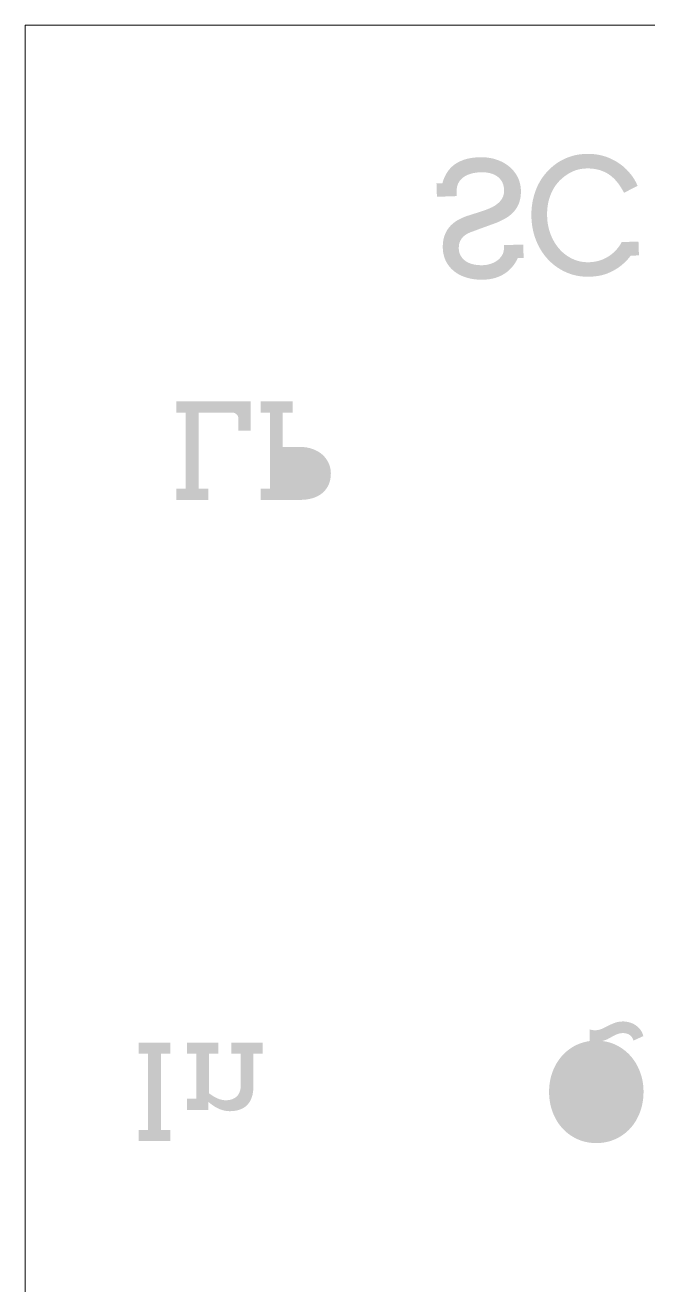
# Model space of a CAD drawing. Header units: inches. Extents: x 0 to 41, y 0 to 128.
# Drawn here: x 0 to 16.51, y 95.11 to 128.5 of the extents above; entities that cross this region are included whole.
import ezdxf

# ---------------------------------------------------------------- set-up
doc = ezdxf.new("R2010")
doc.units = ezdxf.units.IN
doc.header["$MEASUREMENT"] = 0
doc.layers.add('Paper', color=7, linetype='Continuous')

msp = doc.modelspace()

# ---------------------------------------------------------------- hatches: boundary and pattern name
at = {"layer": 'Paper', "linetype": 'ByBlock', "lineweight": 0}
h = msp.add_hatch(color=0, dxfattribs=at)
h.dxf.hatch_style = 2
edge = h.paths.add_edge_path()
edge.add_spline(control_points=[(12.696, 122.669), (12.7, 122.548), (12.681, 122.457), (12.639, 122.394)], knot_values=[0.095074, 0.095074, 0.095074, 0.095074, 0.190149, 0.190149, 0.190149, 0.190149], degree=3, periodic=0)
edge.add_spline(control_points=[(12.639, 122.394), (12.597, 122.332), (12.55, 122.284), (12.498, 122.25)], knot_values=[0.067689, 0.067689, 0.067689, 0.067689, 0.135378, 0.135378, 0.135378, 0.135378], degree=3, periodic=0)
edge.add_spline(control_points=[(12.498, 122.25), (12.446, 122.216), (12.389, 122.189), (12.326, 122.17)], knot_values=[0.063498, 0.063498, 0.063498, 0.063498, 0.126997, 0.126997, 0.126997, 0.126997], degree=3, periodic=0)
edge.add_spline(control_points=[(12.326, 122.17), (12.263, 122.15), (12.2, 122.14), (12.137, 122.138)], knot_values=[0.064161, 0.064161, 0.064161, 0.064161, 0.128323, 0.128323, 0.128323, 0.128323], degree=3, periodic=0)
edge.add_spline(control_points=[(12.137, 122.138), (12.032, 122.134), (11.94, 122.143), (11.861, 122.164)], knot_values=[0.092768, 0.092768, 0.092768, 0.092768, 0.185536, 0.185536, 0.185536, 0.185536], degree=3, periodic=0)
edge.add_spline(control_points=[(11.861, 122.164), (11.781, 122.186), (11.715, 122.216), (11.662, 122.256)], knot_values=[0.073307, 0.073307, 0.073307, 0.073307, 0.146614, 0.146614, 0.146614, 0.146614], degree=3, periodic=0)
edge.add_spline(control_points=[(11.662, 122.256), (11.609, 122.296), (11.569, 122.342), (11.541, 122.397)], knot_values=[0.062524, 0.062524, 0.062524, 0.062524, 0.125048, 0.125048, 0.125048, 0.125048], degree=3, periodic=0)
edge.add_spline(control_points=[(11.541, 122.397), (11.513, 122.451), (11.497, 122.508), (11.495, 122.569)], knot_values=[0.059838, 0.059838, 0.059838, 0.059838, 0.119677, 0.119677, 0.119677, 0.119677], degree=3, periodic=0)
edge.add_spline(control_points=[(11.495, 122.569), (11.492, 122.66), (11.506, 122.734), (11.537, 122.79)], knot_values=[0.076005, 0.076005, 0.076005, 0.076005, 0.15201, 0.15201, 0.15201, 0.15201], degree=3, periodic=0)
edge.add_spline(control_points=[(11.537, 122.79), (11.567, 122.847), (11.606, 122.893), (11.655, 122.929)], knot_values=[0.061236, 0.061236, 0.061236, 0.061236, 0.122471, 0.122471, 0.122471, 0.122471], degree=3, periodic=0)
edge.add_spline(control_points=[(11.655, 122.929), (11.703, 122.964), (11.757, 122.993), (11.816, 123.014)], knot_values=[0.061072, 0.061072, 0.061072, 0.061072, 0.122144, 0.122144, 0.122144, 0.122144], degree=3, periodic=0)
edge.add_spline(control_points=[(11.816, 123.014), (11.876, 123.035), (11.933, 123.057), (11.987, 123.078)], knot_values=[0.060683, 0.060683, 0.060683, 0.060683, 0.121366, 0.121366, 0.121366, 0.121366], degree=3, periodic=0)
edge.add_spline(control_points=[(11.987, 123.078), (12.125, 123.128), (12.262, 123.178), (12.4, 123.228)], knot_values=[0.146423, 0.146423, 0.146423, 0.146423, 0.292845, 0.292845, 0.292845, 0.292845], degree=3, periodic=0)
edge.add_spline(control_points=[(12.4, 123.228), (12.524, 123.272), (12.633, 123.321), (12.727, 123.376)], knot_values=[0.119734, 0.119734, 0.119734, 0.119734, 0.239468, 0.239468, 0.239468, 0.239468], degree=3, periodic=0)
edge.add_spline(control_points=[(12.727, 123.376), (12.821, 123.43), (12.899, 123.493), (12.961, 123.565)], knot_values=[0.100855, 0.100855, 0.100855, 0.100855, 0.20171, 0.20171, 0.20171, 0.20171], degree=3, periodic=0)
edge.add_spline(control_points=[(12.961, 123.565), (13.024, 123.636), (13.07, 123.718), (13.101, 123.81)], knot_values=[0.094805, 0.094805, 0.094805, 0.094805, 0.189609, 0.189609, 0.189609, 0.189609], degree=3, periodic=0)
edge.add_spline(control_points=[(13.101, 123.81), (13.131, 123.902), (13.145, 124.008), (13.141, 124.128)], knot_values=[0.107325, 0.107325, 0.107325, 0.107325, 0.21465, 0.21465, 0.21465, 0.21465], degree=3, periodic=0)
edge.add_spline(control_points=[(13.141, 124.128), (13.136, 124.258), (13.106, 124.376), (13.049, 124.485)], knot_values=[0.123844, 0.123844, 0.123844, 0.123844, 0.247689, 0.247689, 0.247689, 0.247689], degree=3, periodic=0)
edge.add_spline(control_points=[(13.049, 124.485), (12.992, 124.593), (12.915, 124.686), (12.817, 124.764)], knot_values=[0.121961, 0.121961, 0.121961, 0.121961, 0.243923, 0.243923, 0.243923, 0.243923], degree=3, periodic=0)
edge.add_spline(control_points=[(12.817, 124.764), (12.719, 124.843), (12.604, 124.902), (12.471, 124.944)], knot_values=[0.130786, 0.130786, 0.130786, 0.130786, 0.261572, 0.261572, 0.261572, 0.261572], degree=3, periodic=0)
edge.add_spline(control_points=[(12.471, 124.944), (12.338, 124.986), (12.193, 125.004), (12.036, 124.999)], knot_values=[0.146883, 0.146883, 0.146883, 0.146883, 0.293767, 0.293767, 0.293767, 0.293767], degree=3, periodic=0)
edge.add_spline(control_points=[(12.036, 124.999), (11.875, 124.993), (11.738, 124.97), (11.624, 124.93)], knot_values=[0.139551, 0.139551, 0.139551, 0.139551, 0.279102, 0.279102, 0.279102, 0.279102], degree=3, periodic=0)
edge.add_spline(control_points=[(11.624, 124.93), (11.511, 124.89), (11.417, 124.837), (11.341, 124.774)], knot_values=[0.108429, 0.108429, 0.108429, 0.108429, 0.216859, 0.216859, 0.216859, 0.216859], degree=3, periodic=0)
edge.add_spline(control_points=[(11.341, 124.774), (11.266, 124.71), (11.206, 124.638), (11.161, 124.557)], knot_values=[0.094228, 0.094228, 0.094228, 0.094228, 0.188456, 0.188456, 0.188456, 0.188456], degree=3, periodic=0)
edge.add_spline(control_points=[(11.161, 124.557), (11.117, 124.477), (11.083, 124.396), (11.06, 124.312)], knot_values=[0.088699, 0.088699, 0.088699, 0.088699, 0.177398, 0.177398, 0.177398, 0.177398], degree=3, periodic=0)
edge.add_spline(control_points=[(11.06, 124.312), (11.008, 124.31), (10.955, 124.309), (10.903, 124.307)], knot_values=[0.052365, 0.052365, 0.052365, 0.052365, 0.104731, 0.104731, 0.104731, 0.104731], degree=3, periodic=0)
edge.add_spline(control_points=[(10.903, 124.307), (10.907, 124.188), (10.911, 124.07), (10.915, 123.951)], knot_values=[0.118511, 0.118511, 0.118511, 0.118511, 0.237023, 0.237023, 0.237023, 0.237023], degree=3, periodic=0)
edge.add_spline(control_points=[(10.915, 123.951), (11.089, 123.957), (11.262, 123.963), (11.436, 123.969)], knot_values=[0.173633, 0.173633, 0.173633, 0.173633, 0.347266, 0.347266, 0.347266, 0.347266], degree=3, periodic=0)
edge.add_spline(control_points=[(11.436, 123.969), (11.431, 124.122), (11.443, 124.231), (11.473, 124.295)], knot_values=[0.11023, 0.11023, 0.11023, 0.11023, 0.22046, 0.22046, 0.22046, 0.22046], degree=3, periodic=0)
edge.add_spline(control_points=[(11.473, 124.295), (11.503, 124.359), (11.547, 124.414), (11.603, 124.458)], knot_values=[0.07005, 0.07005, 0.07005, 0.07005, 0.140099, 0.140099, 0.140099, 0.140099], degree=3, periodic=0)
edge.add_spline(control_points=[(11.603, 124.458), (11.66, 124.502), (11.727, 124.536), (11.807, 124.56)], knot_values=[0.076272, 0.076272, 0.076272, 0.076272, 0.152544, 0.152544, 0.152544, 0.152544], degree=3, periodic=0)
edge.add_spline(control_points=[(11.807, 124.56), (11.886, 124.584), (11.974, 124.597), (12.07, 124.601)], knot_values=[0.089091, 0.089091, 0.089091, 0.089091, 0.178182, 0.178182, 0.178182, 0.178182], degree=3, periodic=0)
edge.add_spline(control_points=[(12.07, 124.601), (12.164, 124.604), (12.248, 124.596), (12.324, 124.576)], knot_values=[0.085411, 0.085411, 0.085411, 0.085411, 0.170821, 0.170821, 0.170821, 0.170821], degree=3, periodic=0)
edge.add_spline(control_points=[(12.324, 124.576), (12.4, 124.557), (12.465, 124.527), (12.52, 124.487)], knot_values=[0.072088, 0.072088, 0.072088, 0.072088, 0.144177, 0.144177, 0.144177, 0.144177], degree=3, periodic=0)
edge.add_spline(control_points=[(12.52, 124.487), (12.574, 124.446), (12.616, 124.397), (12.647, 124.338)], knot_values=[0.065802, 0.065802, 0.065802, 0.065802, 0.131604, 0.131604, 0.131604, 0.131604], degree=3, periodic=0)
edge.add_spline(control_points=[(12.647, 124.338), (12.677, 124.279), (12.693, 124.212), (12.696, 124.136)], knot_values=[0.069893, 0.069893, 0.069893, 0.069893, 0.139787, 0.139787, 0.139787, 0.139787], degree=3, periodic=0)
edge.add_spline(control_points=[(12.696, 124.136), (12.699, 124.052), (12.683, 123.98), (12.65, 123.92)], knot_values=[0.07436, 0.07436, 0.07436, 0.07436, 0.14872, 0.14872, 0.14872, 0.14872], degree=3, periodic=0)
edge.add_spline(control_points=[(12.65, 123.92), (12.617, 123.86), (12.574, 123.809), (12.52, 123.766)], knot_values=[0.067749, 0.067749, 0.067749, 0.067749, 0.135499, 0.135499, 0.135499, 0.135499], degree=3, periodic=0)
edge.add_spline(control_points=[(12.52, 123.766), (12.466, 123.723), (12.407, 123.687), (12.343, 123.658)], knot_values=[0.0693, 0.0693, 0.0693, 0.0693, 0.138599, 0.138599, 0.138599, 0.138599], degree=3, periodic=0)
edge.add_spline(control_points=[(12.343, 123.658), (12.278, 123.63), (12.216, 123.605), (12.156, 123.584)], knot_values=[0.067035, 0.067035, 0.067035, 0.067035, 0.13407, 0.13407, 0.13407, 0.13407], degree=3, periodic=0)
edge.add_spline(control_points=[(12.156, 123.584), (12.007, 123.536), (11.857, 123.488), (11.708, 123.441)], knot_values=[0.156826, 0.156826, 0.156826, 0.156826, 0.313651, 0.313651, 0.313651, 0.313651], degree=3, periodic=0)
edge.add_spline(control_points=[(11.708, 123.441), (11.61, 123.407), (11.521, 123.365), (11.44, 123.316)], knot_values=[0.098684, 0.098684, 0.098684, 0.098684, 0.197367, 0.197367, 0.197367, 0.197367], degree=3, periodic=0)
edge.add_spline(control_points=[(11.44, 123.316), (11.36, 123.266), (11.292, 123.207), (11.235, 123.137)], knot_values=[0.091043, 0.091043, 0.091043, 0.091043, 0.182086, 0.182086, 0.182086, 0.182086], degree=3, periodic=0)
edge.add_spline(control_points=[(11.235, 123.137), (11.179, 123.068), (11.137, 122.987), (11.108, 122.896)], knot_values=[0.091436, 0.091436, 0.091436, 0.091436, 0.182872, 0.182872, 0.182872, 0.182872], degree=3, periodic=0)
edge.add_spline(control_points=[(11.108, 122.896), (11.079, 122.805), (11.067, 122.7), (11.071, 122.581)], knot_values=[0.106083, 0.106083, 0.106083, 0.106083, 0.212167, 0.212167, 0.212167, 0.212167], degree=3, periodic=0)
edge.add_spline(control_points=[(11.071, 122.581), (11.075, 122.462), (11.102, 122.35), (11.153, 122.247)], knot_values=[0.115592, 0.115592, 0.115592, 0.115592, 0.231185, 0.231185, 0.231185, 0.231185], degree=3, periodic=0)
edge.add_spline(control_points=[(11.153, 122.247), (11.203, 122.144), (11.275, 122.055), (11.369, 121.979)], knot_values=[0.115591, 0.115591, 0.115591, 0.115591, 0.231182, 0.231182, 0.231182, 0.231182], degree=3, periodic=0)
edge.add_spline(control_points=[(11.369, 121.979), (11.462, 121.904), (11.575, 121.846), (11.708, 121.806)], knot_values=[0.128014, 0.128014, 0.128014, 0.128014, 0.256027, 0.256027, 0.256027, 0.256027], degree=3, periodic=0)
edge.add_spline(control_points=[(11.708, 121.806), (11.841, 121.765), (11.993, 121.748), (12.162, 121.754)], knot_values=[0.152889, 0.152889, 0.152889, 0.152889, 0.305779, 0.305779, 0.305779, 0.305779], degree=3, periodic=0)
edge.add_spline(control_points=[(12.162, 121.754), (12.274, 121.757), (12.376, 121.774), (12.47, 121.803)], knot_values=[0.104155, 0.104155, 0.104155, 0.104155, 0.208309, 0.208309, 0.208309, 0.208309], degree=3, periodic=0)
edge.add_spline(control_points=[(12.47, 121.803), (12.563, 121.833), (12.647, 121.872), (12.722, 121.923)], knot_values=[0.09337, 0.09337, 0.09337, 0.09337, 0.18674, 0.18674, 0.18674, 0.18674], degree=3, periodic=0)
edge.add_spline(control_points=[(12.722, 121.923), (12.797, 121.973), (12.862, 122.032), (12.919, 122.101)], knot_values=[0.088812, 0.088812, 0.088812, 0.088812, 0.177624, 0.177624, 0.177624, 0.177624], degree=3, periodic=0)
edge.add_spline(control_points=[(12.919, 122.101), (12.975, 122.17), (13.022, 122.245), (13.059, 122.326)], knot_values=[0.088627, 0.088627, 0.088627, 0.088627, 0.177254, 0.177254, 0.177254, 0.177254], degree=3, periodic=0)
edge.add_spline(control_points=[(13.059, 122.326), (13.111, 122.328), (13.162, 122.329), (13.214, 122.331)], knot_values=[0.051676, 0.051676, 0.051676, 0.051676, 0.103353, 0.103353, 0.103353, 0.103353], degree=3, periodic=0)
edge.add_spline(control_points=[(13.214, 122.331), (13.21, 122.45), (13.206, 122.568), (13.202, 122.686)], knot_values=[0.118511, 0.118511, 0.118511, 0.118511, 0.237023, 0.237023, 0.237023, 0.237023], degree=3, periodic=0)
h = msp.add_hatch(color=0, dxfattribs=at)
h.dxf.hatch_style = 2
edge = h.paths.add_edge_path()
edge.add_spline(control_points=[(15.814, 122.75), (15.727, 122.59), (15.609, 122.462), (15.46, 122.368)], knot_values=[0.175621, 0.175621, 0.175621, 0.175621, 0.351242, 0.351242, 0.351242, 0.351242], degree=3, periodic=0)
edge.add_spline(control_points=[(15.46, 122.368), (15.311, 122.273), (15.142, 122.223), (14.955, 122.216)], knot_values=[0.177793, 0.177793, 0.177793, 0.177793, 0.355586, 0.355586, 0.355586, 0.355586], degree=3, periodic=0)
edge.add_spline(control_points=[(14.955, 122.216), (14.795, 122.211), (14.648, 122.24), (14.514, 122.303)], knot_values=[0.151353, 0.151353, 0.151353, 0.151353, 0.302705, 0.302705, 0.302705, 0.302705], degree=3, periodic=0)
edge.add_spline(control_points=[(14.514, 122.303), (14.379, 122.366), (14.263, 122.452), (14.165, 122.563)], knot_values=[0.146125, 0.146125, 0.146125, 0.146125, 0.292251, 0.292251, 0.292251, 0.292251], degree=3, periodic=0)
edge.add_spline(control_points=[(14.165, 122.563), (14.067, 122.673), (13.989, 122.802), (13.931, 122.95)], knot_values=[0.151486, 0.151486, 0.151486, 0.151486, 0.302972, 0.302972, 0.302972, 0.302972], degree=3, periodic=0)
edge.add_spline(control_points=[(13.931, 122.95), (13.874, 123.098), (13.842, 123.254), (13.837, 123.419)], knot_values=[0.160369, 0.160369, 0.160369, 0.160369, 0.320737, 0.320737, 0.320737, 0.320737], degree=3, periodic=0)
edge.add_spline(control_points=[(13.837, 123.419), (13.83, 123.615), (13.853, 123.789), (13.906, 123.942)], knot_values=[0.176674, 0.176674, 0.176674, 0.176674, 0.353348, 0.353348, 0.353348, 0.353348], degree=3, periodic=0)
edge.add_spline(control_points=[(13.906, 123.942), (13.959, 124.095), (14.03, 124.223), (14.12, 124.326)], knot_values=[0.147253, 0.147253, 0.147253, 0.147253, 0.294506, 0.294506, 0.294506, 0.294506], degree=3, periodic=0)
edge.add_spline(control_points=[(14.12, 124.326), (14.209, 124.429), (14.317, 124.516), (14.443, 124.587)], knot_values=[0.139171, 0.139171, 0.139171, 0.139171, 0.278342, 0.278342, 0.278342, 0.278342], degree=3, periodic=0)
edge.add_spline(control_points=[(14.443, 124.587), (14.569, 124.658), (14.711, 124.696), (14.871, 124.702)], knot_values=[0.149293, 0.149293, 0.149293, 0.149293, 0.298586, 0.298586, 0.298586, 0.298586], degree=3, periodic=0)
edge.add_spline(control_points=[(14.871, 124.702), (15.089, 124.709), (15.28, 124.663), (15.445, 124.563)], knot_values=[0.199531, 0.199531, 0.199531, 0.199531, 0.399061, 0.399061, 0.399061, 0.399061], degree=3, periodic=0)
edge.add_spline(control_points=[(15.445, 124.563), (15.609, 124.463), (15.753, 124.294), (15.875, 124.057)], knot_values=[0.224181, 0.224181, 0.224181, 0.224181, 0.448363, 0.448363, 0.448363, 0.448363], degree=3, periodic=0)
edge.add_spline(control_points=[(15.875, 124.057), (15.995, 124.118), (16.114, 124.18), (16.233, 124.241)], knot_values=[0.134076, 0.134076, 0.134076, 0.134076, 0.268152, 0.268152, 0.268152, 0.268152], degree=3, periodic=0)
edge.add_spline(control_points=[(16.233, 124.241), (16.176, 124.388), (16.082, 124.528), (15.952, 124.663)], knot_values=[0.170057, 0.170057, 0.170057, 0.170057, 0.340115, 0.340115, 0.340115, 0.340115], degree=3, periodic=0)
edge.add_spline(control_points=[(15.952, 124.663), (15.822, 124.797), (15.664, 124.903), (15.477, 124.982)], knot_values=[0.19207, 0.19207, 0.19207, 0.19207, 0.38414, 0.38414, 0.38414, 0.38414], degree=3, periodic=0)
edge.add_spline(control_points=[(15.477, 124.982), (15.29, 125.06), (15.085, 125.096), (14.862, 125.088)], knot_values=[0.209617, 0.209617, 0.209617, 0.209617, 0.419234, 0.419234, 0.419234, 0.419234], degree=3, periodic=0)
edge.add_spline(control_points=[(14.862, 125.088), (14.649, 125.081), (14.454, 125.034), (14.277, 124.947)], knot_values=[0.201989, 0.201989, 0.201989, 0.201989, 0.403979, 0.403979, 0.403979, 0.403979], degree=3, periodic=0)
edge.add_spline(control_points=[(14.277, 124.947), (14.101, 124.861), (13.946, 124.741), (13.811, 124.587)], knot_values=[0.197772, 0.197772, 0.197772, 0.197772, 0.395543, 0.395543, 0.395543, 0.395543], degree=3, periodic=0)
edge.add_spline(control_points=[(13.811, 124.587), (13.676, 124.434), (13.575, 124.254), (13.508, 124.047)], knot_values=[0.207657, 0.207657, 0.207657, 0.207657, 0.415314, 0.415314, 0.415314, 0.415314], degree=3, periodic=0)
edge.add_spline(control_points=[(13.508, 124.047), (13.442, 123.841), (13.412, 123.627), (13.42, 123.405)], knot_values=[0.217175, 0.217175, 0.217175, 0.217175, 0.434349, 0.434349, 0.434349, 0.434349], degree=3, periodic=0)
edge.add_spline(control_points=[(13.42, 123.405), (13.427, 123.182), (13.471, 122.973), (13.551, 122.777)], knot_values=[0.215184, 0.215184, 0.215184, 0.215184, 0.430368, 0.430368, 0.430368, 0.430368], degree=3, periodic=0)
edge.add_spline(control_points=[(13.551, 122.777), (13.632, 122.581), (13.741, 122.412), (13.879, 122.27)], knot_values=[0.202412, 0.202412, 0.202412, 0.202412, 0.404823, 0.404823, 0.404823, 0.404823], degree=3, periodic=0)
edge.add_spline(control_points=[(13.879, 122.27), (14.017, 122.128), (14.179, 122.017), (14.366, 121.939)], knot_values=[0.197604, 0.197604, 0.197604, 0.197604, 0.395208, 0.395208, 0.395208, 0.395208], degree=3, periodic=0)
edge.add_spline(control_points=[(14.366, 121.939), (14.552, 121.86), (14.753, 121.825), (14.968, 121.832)], knot_values=[0.205543, 0.205543, 0.205543, 0.205543, 0.411085, 0.411085, 0.411085, 0.411085], degree=3, periodic=0)
edge.add_spline(control_points=[(14.968, 121.832), (15.16, 121.839), (15.324, 121.871), (15.461, 121.93)], knot_values=[0.168556, 0.168556, 0.168556, 0.168556, 0.337112, 0.337112, 0.337112, 0.337112], degree=3, periodic=0)
edge.add_spline(control_points=[(15.461, 121.93), (15.598, 121.99), (15.714, 122.058), (15.809, 122.137)], knot_values=[0.135208, 0.135208, 0.135208, 0.135208, 0.270416, 0.270416, 0.270416, 0.270416], degree=3, periodic=0)
edge.add_spline(control_points=[(15.809, 122.137), (15.903, 122.215), (15.984, 122.299), (16.052, 122.39)], knot_values=[0.117221, 0.117221, 0.117221, 0.117221, 0.234442, 0.234442, 0.234442, 0.234442], degree=3, periodic=0)
edge.add_spline(control_points=[(16.052, 122.39), (16.125, 122.392), (16.198, 122.395), (16.271, 122.397)], knot_values=[0.073036, 0.073036, 0.073036, 0.073036, 0.146072, 0.146072, 0.146072, 0.146072], degree=3, periodic=0)
edge.add_spline(control_points=[(16.271, 122.397), (16.266, 122.52), (16.262, 122.642), (16.258, 122.765)], knot_values=[0.122645, 0.122645, 0.122645, 0.122645, 0.245291, 0.245291, 0.245291, 0.245291], degree=3, periodic=0)
h = msp.add_hatch(color=0, dxfattribs=at)
h.dxf.hatch_style = 2
edge = h.paths.add_edge_path()
edge.add_spline(control_points=[(4.01, 115.916), (4.293, 115.916), (4.575, 115.916), (4.858, 115.916)], knot_values=[0.282498, 0.282498, 0.282498, 0.282498, 0.564996, 0.564996, 0.564996, 0.564996], degree=3, periodic=0)
edge.add_spline(control_points=[(4.858, 115.916), (4.858, 116.016), (4.858, 116.115), (4.858, 116.214)], knot_values=[0.099334, 0.099334, 0.099334, 0.099334, 0.198667, 0.198667, 0.198667, 0.198667], degree=3, periodic=0)
edge.add_spline(control_points=[(4.858, 116.214), (4.77, 116.214), (4.683, 116.214), (4.596, 116.214)], knot_values=[0.087276, 0.087276, 0.087276, 0.087276, 0.174552, 0.174552, 0.174552, 0.174552], degree=3, periodic=0)
edge.add_spline(control_points=[(4.596, 116.214), (4.596, 116.887), (4.596, 117.559), (4.596, 118.231)], knot_values=[0.672368, 0.672368, 0.672368, 0.672368, 1.344736, 1.344736, 1.344736, 1.344736], degree=3, periodic=0)
edge.add_spline(control_points=[(4.596, 118.231), (4.896, 118.231), (5.196, 118.231), (5.497, 118.231)], knot_values=[0.300297, 0.300297, 0.300297, 0.300297, 0.600595, 0.600595, 0.600595, 0.600595], degree=3, periodic=0)
edge.add_spline(control_points=[(5.497, 118.231), (5.515, 118.231), (5.534, 118.227), (5.552, 118.219)], knot_values=[0.019026, 0.019026, 0.019026, 0.019026, 0.038052, 0.038052, 0.038052, 0.038052], degree=3, periodic=0)
edge.add_spline(control_points=[(5.552, 118.219), (5.57, 118.21), (5.587, 118.199), (5.602, 118.185)], knot_values=[0.020145, 0.020145, 0.020145, 0.020145, 0.040291, 0.040291, 0.040291, 0.040291], degree=3, periodic=0)
edge.add_spline(control_points=[(5.602, 118.185), (5.617, 118.171), (5.629, 118.155), (5.638, 118.138)], knot_values=[0.01997, 0.01997, 0.01997, 0.01997, 0.039939, 0.039939, 0.039939, 0.039939], degree=3, periodic=0)
edge.add_spline(control_points=[(5.638, 118.138), (5.647, 118.12), (5.652, 118.102), (5.652, 118.083)], knot_values=[0.018842, 0.018842, 0.018842, 0.018842, 0.037684, 0.037684, 0.037684, 0.037684], degree=3, periodic=0)
edge.add_spline(control_points=[(5.652, 118.083), (5.652, 117.974), (5.652, 117.864), (5.652, 117.754)], knot_values=[0.109669, 0.109669, 0.109669, 0.109669, 0.219338, 0.219338, 0.219338, 0.219338], degree=3, periodic=0)
edge.add_spline(control_points=[(5.652, 117.754), (5.761, 117.754), (5.87, 117.754), (5.979, 117.754)], knot_values=[0.109095, 0.109095, 0.109095, 0.109095, 0.218189, 0.218189, 0.218189, 0.218189], degree=3, periodic=0)
edge.add_spline(control_points=[(5.979, 117.754), (5.979, 118.012), (5.979, 118.27), (5.979, 118.528)], knot_values=[0.257808, 0.257808, 0.257808, 0.257808, 0.515616, 0.515616, 0.515616, 0.515616], degree=3, periodic=0)
edge.add_spline(control_points=[(5.979, 118.528), (5.323, 118.528), (4.667, 118.528), (4.01, 118.528)], knot_values=[0.656291, 0.656291, 0.656291, 0.656291, 1.312581, 1.312581, 1.312581, 1.312581], degree=3, periodic=0)
edge.add_spline(control_points=[(4.01, 118.528), (4.01, 118.429), (4.01, 118.33), (4.01, 118.231)], knot_values=[0.098759, 0.098759, 0.098759, 0.098759, 0.197519, 0.197519, 0.197519, 0.197519], degree=3, periodic=0)
edge.add_spline(control_points=[(4.01, 118.231), (4.093, 118.231), (4.176, 118.231), (4.258, 118.231)], knot_values=[0.082682, 0.082682, 0.082682, 0.082682, 0.165365, 0.165365, 0.165365, 0.165365], degree=3, periodic=0)
edge.add_spline(control_points=[(4.258, 118.231), (4.258, 117.559), (4.258, 116.887), (4.258, 116.214)], knot_values=[0.672368, 0.672368, 0.672368, 0.672368, 1.344736, 1.344736, 1.344736, 1.344736], degree=3, periodic=0)
edge.add_spline(control_points=[(4.258, 116.214), (4.176, 116.214), (4.093, 116.214), (4.01, 116.214)], knot_values=[0.082682, 0.082682, 0.082682, 0.082682, 0.165365, 0.165365, 0.165365, 0.165365], degree=3, periodic=0)
h = msp.add_hatch(color=0, dxfattribs=at)
h.dxf.hatch_style = 2
edge = h.paths.add_edge_path()
edge.add_spline(control_points=[(6.243, 115.916), (6.595, 115.916), (6.947, 115.916), (7.299, 115.916)], knot_values=[0.351974, 0.351974, 0.351974, 0.351974, 0.703948, 0.703948, 0.703948, 0.703948], degree=3, periodic=0)
edge.add_spline(control_points=[(7.299, 115.916), (7.416, 115.916), (7.523, 115.932), (7.622, 115.962)], knot_values=[0.109141, 0.109141, 0.109141, 0.109141, 0.218281, 0.218281, 0.218281, 0.218281], degree=3, periodic=0)
edge.add_spline(control_points=[(7.622, 115.962), (7.72, 115.992), (7.805, 116.037), (7.876, 116.096)], knot_values=[0.096673, 0.096673, 0.096673, 0.096673, 0.193346, 0.193346, 0.193346, 0.193346], degree=3, periodic=0)
edge.add_spline(control_points=[(7.876, 116.096), (7.948, 116.156), (8.004, 116.229), (8.044, 116.318)], knot_values=[0.093282, 0.093282, 0.093282, 0.093282, 0.186565, 0.186565, 0.186565, 0.186565], degree=3, periodic=0)
edge.add_spline(control_points=[(8.044, 116.318), (8.083, 116.406), (8.103, 116.508), (8.103, 116.623)], knot_values=[0.104318, 0.104318, 0.104318, 0.104318, 0.208636, 0.208636, 0.208636, 0.208636], degree=3, periodic=0)
edge.add_spline(control_points=[(8.103, 116.623), (8.103, 116.718), (8.083, 116.808), (8.044, 116.892)], knot_values=[0.092693, 0.092693, 0.092693, 0.092693, 0.185385, 0.185385, 0.185385, 0.185385], degree=3, periodic=0)
edge.add_spline(control_points=[(8.044, 116.892), (8.005, 116.977), (7.95, 117.05), (7.879, 117.114)], knot_values=[0.092764, 0.092764, 0.092764, 0.092764, 0.185529, 0.185529, 0.185529, 0.185529], degree=3, periodic=0)
edge.add_spline(control_points=[(7.879, 117.114), (7.808, 117.177), (7.723, 117.227), (7.623, 117.263)], knot_values=[0.099397, 0.099397, 0.099397, 0.099397, 0.198794, 0.198794, 0.198794, 0.198794], degree=3, periodic=0)
edge.add_spline(control_points=[(7.623, 117.263), (7.524, 117.3), (7.413, 117.319), (7.292, 117.319)], knot_values=[0.112638, 0.112638, 0.112638, 0.112638, 0.225277, 0.225277, 0.225277, 0.225277], degree=3, periodic=0)
edge.add_spline(control_points=[(7.292, 117.319), (7.137, 117.319), (6.983, 117.319), (6.828, 117.319)], knot_values=[0.154455, 0.154455, 0.154455, 0.154455, 0.30891, 0.30891, 0.30891, 0.30891], degree=3, periodic=0)
edge.add_spline(control_points=[(6.828, 117.319), (6.828, 117.623), (6.828, 117.927), (6.828, 118.231)], knot_values=[0.304317, 0.304317, 0.304317, 0.304317, 0.608634, 0.608634, 0.608634, 0.608634], degree=3, periodic=0)
edge.add_spline(control_points=[(6.828, 118.231), (6.916, 118.231), (7.003, 118.231), (7.09, 118.231)], knot_values=[0.087276, 0.087276, 0.087276, 0.087276, 0.174552, 0.174552, 0.174552, 0.174552], degree=3, periodic=0)
edge.add_spline(control_points=[(7.09, 118.231), (7.09, 118.33), (7.09, 118.429), (7.09, 118.528)], knot_values=[0.098759, 0.098759, 0.098759, 0.098759, 0.197519, 0.197519, 0.197519, 0.197519], degree=3, periodic=0)
edge.add_spline(control_points=[(7.09, 118.528), (6.808, 118.528), (6.525, 118.528), (6.243, 118.528)], knot_values=[0.282498, 0.282498, 0.282498, 0.282498, 0.564996, 0.564996, 0.564996, 0.564996], degree=3, periodic=0)
edge.add_spline(control_points=[(6.243, 118.528), (6.243, 118.429), (6.243, 118.33), (6.243, 118.231)], knot_values=[0.098759, 0.098759, 0.098759, 0.098759, 0.197519, 0.197519, 0.197519, 0.197519], degree=3, periodic=0)
edge.add_spline(control_points=[(6.243, 118.231), (6.325, 118.231), (6.408, 118.231), (6.491, 118.231)], knot_values=[0.082682, 0.082682, 0.082682, 0.082682, 0.165365, 0.165365, 0.165365, 0.165365], degree=3, periodic=0)
edge.add_spline(control_points=[(6.491, 118.231), (6.491, 117.559), (6.491, 116.887), (6.491, 116.214)], knot_values=[0.672368, 0.672368, 0.672368, 0.672368, 1.344736, 1.344736, 1.344736, 1.344736], degree=3, periodic=0)
edge.add_spline(control_points=[(6.491, 116.214), (6.408, 116.214), (6.325, 116.214), (6.243, 116.214)], knot_values=[0.082682, 0.082682, 0.082682, 0.082682, 0.165365, 0.165365, 0.165365, 0.165365], degree=3, periodic=0)
h = msp.add_hatch(color=0, dxfattribs=at)
h.dxf.hatch_style = 2
edge = h.paths.add_edge_path()
edge.add_spline(control_points=[(6.828, 116.214), (6.828, 116.488), (6.828, 116.762), (6.828, 117.036)], knot_values=[0.273885, 0.273885, 0.273885, 0.273885, 0.54777, 0.54777, 0.54777, 0.54777], degree=3, periodic=0)
edge.add_spline(control_points=[(6.828, 117.036), (6.985, 117.036), (7.142, 117.036), (7.299, 117.036)], knot_values=[0.156752, 0.156752, 0.156752, 0.156752, 0.313504, 0.313504, 0.313504, 0.313504], degree=3, periodic=0)
edge.add_spline(control_points=[(7.299, 117.036), (7.364, 117.036), (7.424, 117.027), (7.479, 117.009)], knot_values=[0.060912, 0.060912, 0.060912, 0.060912, 0.121823, 0.121823, 0.121823, 0.121823], degree=3, periodic=0)
edge.add_spline(control_points=[(7.479, 117.009), (7.533, 116.992), (7.58, 116.965), (7.62, 116.931)], knot_values=[0.054211, 0.054211, 0.054211, 0.054211, 0.108423, 0.108423, 0.108423, 0.108423], degree=3, periodic=0)
edge.add_spline(control_points=[(7.62, 116.931), (7.659, 116.897), (7.69, 116.853), (7.713, 116.802)], knot_values=[0.053515, 0.053515, 0.053515, 0.053515, 0.107031, 0.107031, 0.107031, 0.107031], degree=3, periodic=0)
edge.add_spline(control_points=[(7.713, 116.802), (7.735, 116.75), (7.746, 116.69), (7.746, 116.623)], knot_values=[0.061183, 0.061183, 0.061183, 0.061183, 0.122366, 0.122366, 0.122366, 0.122366], degree=3, periodic=0)
edge.add_spline(control_points=[(7.746, 116.623), (7.746, 116.494), (7.707, 116.394), (7.629, 116.322)], knot_values=[0.110846, 0.110846, 0.110846, 0.110846, 0.221692, 0.221692, 0.221692, 0.221692], degree=3, periodic=0)
edge.add_spline(control_points=[(7.629, 116.322), (7.551, 116.25), (7.427, 116.214), (7.255, 116.214)], knot_values=[0.132603, 0.132603, 0.132603, 0.132603, 0.265207, 0.265207, 0.265207, 0.265207], degree=3, periodic=0)
h = msp.add_hatch(color=0, dxfattribs=at)
h.dxf.hatch_style = 2
edge = h.paths.add_edge_path()
edge.add_spline(control_points=[(14.966, 101.569), (14.805, 101.547), (14.659, 101.497), (14.526, 101.419)], knot_values=[0.156014, 0.156014, 0.156014, 0.156014, 0.312028, 0.312028, 0.312028, 0.312028], degree=3, periodic=0)
edge.add_spline(control_points=[(14.526, 101.419), (14.393, 101.341), (14.28, 101.242), (14.185, 101.122)], knot_values=[0.151659, 0.151659, 0.151659, 0.151659, 0.303319, 0.303319, 0.303319, 0.303319], degree=3, periodic=0)
edge.add_spline(control_points=[(14.185, 101.122), (14.09, 101.002), (14.017, 100.865), (13.965, 100.711)], knot_values=[0.156061, 0.156061, 0.156061, 0.156061, 0.312121, 0.312121, 0.312121, 0.312121], degree=3, periodic=0)
edge.add_spline(control_points=[(13.965, 100.711), (13.914, 100.557), (13.888, 100.394), (13.888, 100.222)], knot_values=[0.165833, 0.165833, 0.165833, 0.165833, 0.331667, 0.331667, 0.331667, 0.331667], degree=3, periodic=0)
edge.add_spline(control_points=[(13.888, 100.222), (13.888, 100.034), (13.919, 99.857), (13.98, 99.692)], knot_values=[0.180457, 0.180457, 0.180457, 0.180457, 0.360914, 0.360914, 0.360914, 0.360914], degree=3, periodic=0)
edge.add_spline(control_points=[(13.98, 99.692), (14.042, 99.526), (14.128, 99.382), (14.238, 99.26)], knot_values=[0.168676, 0.168676, 0.168676, 0.168676, 0.337353, 0.337353, 0.337353, 0.337353], degree=3, periodic=0)
edge.add_spline(control_points=[(14.238, 99.26), (14.349, 99.138), (14.481, 99.041), (14.635, 98.971)], knot_values=[0.16467, 0.16467, 0.16467, 0.16467, 0.32934, 0.32934, 0.32934, 0.32934], degree=3, periodic=0)
edge.add_spline(control_points=[(14.635, 98.971), (14.788, 98.9), (14.956, 98.865), (15.14, 98.865)], knot_values=[0.173549, 0.173549, 0.173549, 0.173549, 0.347097, 0.347097, 0.347097, 0.347097], degree=3, periodic=0)
edge.add_spline(control_points=[(15.14, 98.865), (15.325, 98.865), (15.494, 98.9), (15.648, 98.971)], knot_values=[0.174389, 0.174389, 0.174389, 0.174389, 0.348778, 0.348778, 0.348778, 0.348778], degree=3, periodic=0)
edge.add_spline(control_points=[(15.648, 98.971), (15.802, 99.041), (15.934, 99.138), (16.045, 99.26)], knot_values=[0.164693, 0.164693, 0.164693, 0.164693, 0.329386, 0.329386, 0.329386, 0.329386], degree=3, periodic=0)
edge.add_spline(control_points=[(16.045, 99.26), (16.155, 99.382), (16.24, 99.526), (16.301, 99.692)], knot_values=[0.168383, 0.168383, 0.168383, 0.168383, 0.336766, 0.336766, 0.336766, 0.336766], degree=3, periodic=0)
edge.add_spline(control_points=[(16.301, 99.692), (16.362, 99.857), (16.392, 100.034), (16.392, 100.222)], knot_values=[0.180391, 0.180391, 0.180391, 0.180391, 0.360782, 0.360782, 0.360782, 0.360782], degree=3, periodic=0)
edge.add_spline(control_points=[(16.392, 100.222), (16.392, 100.397), (16.366, 100.561), (16.312, 100.716)], knot_values=[0.167435, 0.167435, 0.167435, 0.167435, 0.33487, 0.33487, 0.33487, 0.33487], degree=3, periodic=0)
edge.add_spline(control_points=[(16.312, 100.716), (16.259, 100.87), (16.184, 101.007), (16.088, 101.127)], knot_values=[0.157137, 0.157137, 0.157137, 0.157137, 0.314274, 0.314274, 0.314274, 0.314274], degree=3, periodic=0)
edge.add_spline(control_points=[(16.088, 101.127), (15.991, 101.247), (15.876, 101.346), (15.741, 101.424)], knot_values=[0.152955, 0.152955, 0.152955, 0.152955, 0.305909, 0.305909, 0.305909, 0.305909], degree=3, periodic=0)
edge.add_spline(control_points=[(15.741, 101.424), (15.607, 101.503), (15.459, 101.551), (15.297, 101.571)], knot_values=[0.157068, 0.157068, 0.157068, 0.157068, 0.314136, 0.314136, 0.314136, 0.314136], degree=3, periodic=0)
edge.add_spline(control_points=[(15.297, 101.571), (15.372, 101.59), (15.431, 101.613), (15.476, 101.64)], knot_values=[0.064175, 0.064175, 0.064175, 0.064175, 0.12835, 0.12835, 0.12835, 0.12835], degree=3, periodic=0)
edge.add_spline(control_points=[(15.476, 101.64), (15.521, 101.666), (15.577, 101.696), (15.645, 101.73)], knot_values=[0.063848, 0.063848, 0.063848, 0.063848, 0.127696, 0.127696, 0.127696, 0.127696], degree=3, periodic=0)
edge.add_spline(control_points=[(15.645, 101.73), (15.713, 101.764), (15.78, 101.781), (15.848, 101.781)], knot_values=[0.070479, 0.070479, 0.070479, 0.070479, 0.140958, 0.140958, 0.140958, 0.140958], degree=3, periodic=0)
edge.add_spline(control_points=[(15.848, 101.781), (15.914, 101.781), (15.972, 101.765), (16.023, 101.732)], knot_values=[0.061386, 0.061386, 0.061386, 0.061386, 0.122771, 0.122771, 0.122771, 0.122771], degree=3, periodic=0)
edge.add_spline(control_points=[(16.023, 101.732), (16.074, 101.699), (16.108, 101.649), (16.124, 101.581)], knot_values=[0.062031, 0.062031, 0.062031, 0.062031, 0.124061, 0.124061, 0.124061, 0.124061], degree=3, periodic=0)
edge.add_spline(control_points=[(16.124, 101.581), (16.211, 101.621), (16.298, 101.66), (16.386, 101.7)], knot_values=[0.095847, 0.095847, 0.095847, 0.095847, 0.191694, 0.191694, 0.191694, 0.191694], degree=3, periodic=0)
edge.add_spline(control_points=[(16.386, 101.7), (16.372, 101.764), (16.346, 101.821), (16.309, 101.87)], knot_values=[0.062578, 0.062578, 0.062578, 0.062578, 0.125155, 0.125155, 0.125155, 0.125155], degree=3, periodic=0)
edge.add_spline(control_points=[(16.309, 101.87), (16.272, 101.919), (16.228, 101.959), (16.178, 101.992)], knot_values=[0.060006, 0.060006, 0.060006, 0.060006, 0.120012, 0.120012, 0.120012, 0.120012], degree=3, periodic=0)
edge.add_spline(control_points=[(16.178, 101.992), (16.128, 102.025), (16.074, 102.049), (16.017, 102.065)], knot_values=[0.059206, 0.059206, 0.059206, 0.059206, 0.118413, 0.118413, 0.118413, 0.118413], degree=3, periodic=0)
edge.add_spline(control_points=[(16.017, 102.065), (15.96, 102.081), (15.903, 102.089), (15.848, 102.089)], knot_values=[0.057019, 0.057019, 0.057019, 0.057019, 0.114038, 0.114038, 0.114038, 0.114038], degree=3, periodic=0)
edge.add_spline(control_points=[(15.848, 102.089), (15.76, 102.089), (15.677, 102.073), (15.599, 102.041)], knot_values=[0.085068, 0.085068, 0.085068, 0.085068, 0.170135, 0.170135, 0.170135, 0.170135], degree=3, periodic=0)
edge.add_spline(control_points=[(15.599, 102.041), (15.522, 102.009), (15.441, 101.97), (15.356, 101.924)], knot_values=[0.090181, 0.090181, 0.090181, 0.090181, 0.180361, 0.180361, 0.180361, 0.180361], degree=3, periodic=0)
edge.add_spline(control_points=[(15.356, 101.924), (15.271, 101.878), (15.189, 101.855), (15.111, 101.855)], knot_values=[0.085587, 0.085587, 0.085587, 0.085587, 0.171175, 0.171175, 0.171175, 0.171175], degree=3, periodic=0)
edge.add_spline(control_points=[(15.111, 101.855), (15.064, 101.855), (15.016, 101.863), (14.966, 101.877)], knot_values=[0.048982, 0.048982, 0.048982, 0.048982, 0.097964, 0.097964, 0.097964, 0.097964], degree=3, periodic=0)
h = msp.add_hatch(color=0, dxfattribs=at)
h.dxf.hatch_style = 2
h.paths.add_polyline_path([(3.01, 98.916), (3.844, 98.916), (3.844, 99.214), (3.596, 99.214), (3.596, 101.231), (3.844, 101.231), (3.844, 101.528), (3.01, 101.528), (3.01, 101.231), (3.258, 101.231), (3.258, 99.214), (3.01, 99.214)])
h = msp.add_hatch(color=0, dxfattribs=at)
h.dxf.hatch_style = 2
edge = h.paths.add_edge_path()
edge.add_spline(control_points=[(5.465, 101.231), (5.549, 101.231), (5.633, 101.231), (5.716, 101.231)], knot_values=[0.083831, 0.083831, 0.083831, 0.083831, 0.167661, 0.167661, 0.167661, 0.167661], degree=3, periodic=0)
edge.add_spline(control_points=[(5.716, 101.231), (5.716, 100.96), (5.716, 100.688), (5.716, 100.417)], knot_values=[0.271588, 0.271588, 0.271588, 0.271588, 0.543177, 0.543177, 0.543177, 0.543177], degree=3, periodic=0)
edge.add_spline(control_points=[(5.716, 100.417), (5.716, 100.28), (5.682, 100.176), (5.612, 100.106)], knot_values=[0.11217, 0.11217, 0.11217, 0.11217, 0.224339, 0.224339, 0.224339, 0.224339], degree=3, periodic=0)
edge.add_spline(control_points=[(5.612, 100.106), (5.543, 100.035), (5.443, 100), (5.313, 100)], knot_values=[0.108625, 0.108625, 0.108625, 0.108625, 0.21725, 0.21725, 0.21725, 0.21725], degree=3, periodic=0)
edge.add_spline(control_points=[(5.313, 100), (5.239, 100), (5.163, 100.018), (5.088, 100.053)], knot_values=[0.077929, 0.077929, 0.077929, 0.077929, 0.155858, 0.155858, 0.155858, 0.155858], degree=3, periodic=0)
edge.add_spline(control_points=[(5.088, 100.053), (5.012, 100.089), (4.94, 100.133), (4.872, 100.186)], knot_values=[0.084473, 0.084473, 0.084473, 0.084473, 0.168946, 0.168946, 0.168946, 0.168946], degree=3, periodic=0)
edge.add_spline(control_points=[(4.872, 100.186), (4.872, 100.534), (4.872, 100.883), (4.872, 101.231)], knot_values=[0.348529, 0.348529, 0.348529, 0.348529, 0.697058, 0.697058, 0.697058, 0.697058], degree=3, periodic=0)
edge.add_spline(control_points=[(4.872, 101.231), (4.956, 101.231), (5.04, 101.231), (5.124, 101.231)], knot_values=[0.083831, 0.083831, 0.083831, 0.083831, 0.167661, 0.167661, 0.167661, 0.167661], degree=3, periodic=0)
edge.add_spline(control_points=[(5.124, 101.231), (5.124, 101.33), (5.124, 101.429), (5.124, 101.528)], knot_values=[0.098759, 0.098759, 0.098759, 0.098759, 0.197519, 0.197519, 0.197519, 0.197519], degree=3, periodic=0)
edge.add_spline(control_points=[(5.124, 101.528), (4.846, 101.528), (4.568, 101.528), (4.29, 101.528)], knot_values=[0.277904, 0.277904, 0.277904, 0.277904, 0.555809, 0.555809, 0.555809, 0.555809], degree=3, periodic=0)
edge.add_spline(control_points=[(4.29, 101.528), (4.29, 101.429), (4.29, 101.33), (4.29, 101.231)], knot_values=[0.098759, 0.098759, 0.098759, 0.098759, 0.197519, 0.197519, 0.197519, 0.197519], degree=3, periodic=0)
edge.add_spline(control_points=[(4.29, 101.231), (4.373, 101.231), (4.455, 101.231), (4.538, 101.231)], knot_values=[0.082682, 0.082682, 0.082682, 0.082682, 0.165365, 0.165365, 0.165365, 0.165365], degree=3, periodic=0)
edge.add_spline(control_points=[(4.538, 101.231), (4.538, 100.834), (4.538, 100.437), (4.538, 100.039)], knot_values=[0.397334, 0.397334, 0.397334, 0.397334, 0.794669, 0.794669, 0.794669, 0.794669], degree=3, periodic=0)
edge.add_spline(control_points=[(4.538, 100.039), (4.455, 100.039), (4.373, 100.039), (4.29, 100.039)], knot_values=[0.082682, 0.082682, 0.082682, 0.082682, 0.165365, 0.165365, 0.165365, 0.165365], degree=3, periodic=0)
edge.add_spline(control_points=[(4.29, 100.039), (4.29, 99.941), (4.29, 99.842), (4.29, 99.743)], knot_values=[0.098759, 0.098759, 0.098759, 0.098759, 0.197519, 0.197519, 0.197519, 0.197519], degree=3, periodic=0)
edge.add_spline(control_points=[(4.29, 99.743), (4.48, 99.743), (4.669, 99.743), (4.859, 99.743)], knot_values=[0.18948, 0.18948, 0.18948, 0.18948, 0.378961, 0.378961, 0.378961, 0.378961], degree=3, periodic=0)
edge.add_spline(control_points=[(4.859, 99.743), (4.859, 99.813), (4.859, 99.883), (4.859, 99.953)], knot_values=[0.07005, 0.07005, 0.07005, 0.07005, 0.140101, 0.140101, 0.140101, 0.140101], degree=3, periodic=0)
edge.add_spline(control_points=[(4.859, 99.953), (4.86, 99.953), (4.861, 99.953), (4.862, 99.953)], knot_values=[0.001148, 0.001148, 0.001148, 0.001148, 0.002297, 0.002297, 0.002297, 0.002297], degree=3, periodic=0)
edge.add_spline(control_points=[(4.862, 99.953), (4.9, 99.92), (4.94, 99.888), (4.983, 99.859)], knot_values=[0.051369, 0.051369, 0.051369, 0.051369, 0.102739, 0.102739, 0.102739, 0.102739], degree=3, periodic=0)
edge.add_spline(control_points=[(4.983, 99.859), (5.026, 99.829), (5.072, 99.803), (5.119, 99.781)], knot_values=[0.052018, 0.052018, 0.052018, 0.052018, 0.104037, 0.104037, 0.104037, 0.104037], degree=3, periodic=0)
edge.add_spline(control_points=[(5.119, 99.781), (5.166, 99.759), (5.215, 99.742), (5.266, 99.729)], knot_values=[0.052107, 0.052107, 0.052107, 0.052107, 0.104214, 0.104214, 0.104214, 0.104214], degree=3, periodic=0)
edge.add_spline(control_points=[(5.266, 99.729), (5.317, 99.717), (5.371, 99.71), (5.427, 99.71)], knot_values=[0.054189, 0.054189, 0.054189, 0.054189, 0.108379, 0.108379, 0.108379, 0.108379], degree=3, periodic=0)
edge.add_spline(control_points=[(5.427, 99.71), (5.522, 99.71), (5.608, 99.724), (5.685, 99.75)], knot_values=[0.087533, 0.087533, 0.087533, 0.087533, 0.175066, 0.175066, 0.175066, 0.175066], degree=3, periodic=0)
edge.add_spline(control_points=[(5.685, 99.75), (5.762, 99.777), (5.828, 99.817), (5.882, 99.871)], knot_values=[0.077491, 0.077491, 0.077491, 0.077491, 0.154981, 0.154981, 0.154981, 0.154981], degree=3, periodic=0)
edge.add_spline(control_points=[(5.882, 99.871), (5.936, 99.925), (5.977, 99.994), (6.007, 100.078)], knot_values=[0.081445, 0.081445, 0.081445, 0.081445, 0.162889, 0.162889, 0.162889, 0.162889], degree=3, periodic=0)
edge.add_spline(control_points=[(6.007, 100.078), (6.036, 100.163), (6.051, 100.262), (6.051, 100.377)], knot_values=[0.101155, 0.101155, 0.101155, 0.101155, 0.20231, 0.20231, 0.20231, 0.20231], degree=3, periodic=0)
edge.add_spline(control_points=[(6.051, 100.377), (6.051, 100.662), (6.051, 100.947), (6.051, 101.231)], knot_values=[0.284795, 0.284795, 0.284795, 0.284795, 0.569589, 0.569589, 0.569589, 0.569589], degree=3, periodic=0)
edge.add_spline(control_points=[(6.051, 101.231), (6.133, 101.231), (6.216, 101.231), (6.299, 101.231)], knot_values=[0.082682, 0.082682, 0.082682, 0.082682, 0.165365, 0.165365, 0.165365, 0.165365], degree=3, periodic=0)
edge.add_spline(control_points=[(6.299, 101.231), (6.299, 101.33), (6.299, 101.429), (6.299, 101.528)], knot_values=[0.098759, 0.098759, 0.098759, 0.098759, 0.197519, 0.197519, 0.197519, 0.197519], degree=3, periodic=0)
edge.add_spline(control_points=[(6.299, 101.528), (6.021, 101.528), (5.743, 101.528), (5.465, 101.528)], knot_values=[0.277904, 0.277904, 0.277904, 0.277904, 0.555809, 0.555809, 0.555809, 0.555809], degree=3, periodic=0)
h = msp.add_hatch(color=0, dxfattribs=at)
h.dxf.hatch_style = 2
edge = h.paths.add_edge_path()
edge.add_spline(control_points=[(15.14, 101.259), (15.277, 101.259), (15.401, 101.231), (15.511, 101.175)], knot_values=[0.128092, 0.128092, 0.128092, 0.128092, 0.256184, 0.256184, 0.256184, 0.256184], degree=3, periodic=0)
edge.add_spline(control_points=[(15.511, 101.175), (15.622, 101.118), (15.717, 101.043), (15.795, 100.948)], knot_values=[0.121796, 0.121796, 0.121796, 0.121796, 0.243591, 0.243591, 0.243591, 0.243591], degree=3, periodic=0)
edge.add_spline(control_points=[(15.795, 100.948), (15.873, 100.853), (15.933, 100.743), (15.976, 100.618)], knot_values=[0.126095, 0.126095, 0.126095, 0.126095, 0.25219, 0.25219, 0.25219, 0.25219], degree=3, periodic=0)
edge.add_spline(control_points=[(15.976, 100.618), (16.018, 100.493), (16.039, 100.361), (16.039, 100.222)], knot_values=[0.134364, 0.134364, 0.134364, 0.134364, 0.268729, 0.268729, 0.268729, 0.268729], degree=3, periodic=0)
edge.add_spline(control_points=[(16.039, 100.222), (16.039, 100.08), (16.016, 99.943), (15.97, 99.811)], knot_values=[0.139582, 0.139582, 0.139582, 0.139582, 0.279164, 0.279164, 0.279164, 0.279164], degree=3, periodic=0)
edge.add_spline(control_points=[(15.97, 99.811), (15.923, 99.68), (15.858, 99.568), (15.774, 99.475)], knot_values=[0.13065, 0.13065, 0.13065, 0.13065, 0.2613, 0.2613, 0.2613, 0.2613], degree=3, periodic=0)
edge.add_spline(control_points=[(15.774, 99.475), (15.69, 99.381), (15.595, 99.31), (15.488, 99.26)], knot_values=[0.119952, 0.119952, 0.119952, 0.119952, 0.239904, 0.239904, 0.239904, 0.239904], degree=3, periodic=0)
edge.add_spline(control_points=[(15.488, 99.26), (15.381, 99.21), (15.265, 99.185), (15.14, 99.185)], knot_values=[0.119613, 0.119613, 0.119613, 0.119613, 0.239225, 0.239225, 0.239225, 0.239225], degree=3, periodic=0)
edge.add_spline(control_points=[(15.14, 99.185), (15.004, 99.185), (14.88, 99.213), (14.768, 99.27)], knot_values=[0.128364, 0.128364, 0.128364, 0.128364, 0.256728, 0.256728, 0.256728, 0.256728], degree=3, periodic=0)
edge.add_spline(control_points=[(14.768, 99.27), (14.657, 99.326), (14.562, 99.401), (14.484, 99.496)], knot_values=[0.122031, 0.122031, 0.122031, 0.122031, 0.244061, 0.244061, 0.244061, 0.244061], degree=3, periodic=0)
edge.add_spline(control_points=[(14.484, 99.496), (14.406, 99.591), (14.346, 99.701), (14.303, 99.827)], knot_values=[0.126354, 0.126354, 0.126354, 0.126354, 0.252707, 0.252707, 0.252707, 0.252707], degree=3, periodic=0)
edge.add_spline(control_points=[(14.303, 99.827), (14.261, 99.953), (14.239, 100.084), (14.239, 100.222)], knot_values=[0.134075, 0.134075, 0.134075, 0.134075, 0.268149, 0.268149, 0.268149, 0.268149], degree=3, periodic=0)
edge.add_spline(control_points=[(14.239, 100.222), (14.239, 100.379), (14.263, 100.521), (14.309, 100.648)], knot_values=[0.144468, 0.144468, 0.144468, 0.144468, 0.288935, 0.288935, 0.288935, 0.288935], degree=3, periodic=0)
edge.add_spline(control_points=[(14.309, 100.648), (14.356, 100.774), (14.417, 100.879), (14.494, 100.964)], knot_values=[0.122878, 0.122878, 0.122878, 0.122878, 0.245757, 0.245757, 0.245757, 0.245757], degree=3, periodic=0)
edge.add_spline(control_points=[(14.494, 100.964), (14.571, 101.048), (14.667, 101.118), (14.781, 101.175)], knot_values=[0.11939, 0.11939, 0.11939, 0.11939, 0.23878, 0.23878, 0.23878, 0.23878], degree=3, periodic=0)
edge.add_spline(control_points=[(14.781, 101.175), (14.895, 101.231), (15.015, 101.259), (15.14, 101.259)], knot_values=[0.124081, 0.124081, 0.124081, 0.124081, 0.248162, 0.248162, 0.248162, 0.248162], degree=3, periodic=0)

# ---------------------------------------------------------------- linework, layer by layer
at = {"layer": 'Paper', "color": 0, "linetype": 'ByBlock', "lineweight": 0}
msp.add_lwpolyline([(0, 0), (40.64, 0), (40.64, 128.5), (0, 128.5)], close=True, dxfattribs=at)

doc.saveas('drawing.dxf')
